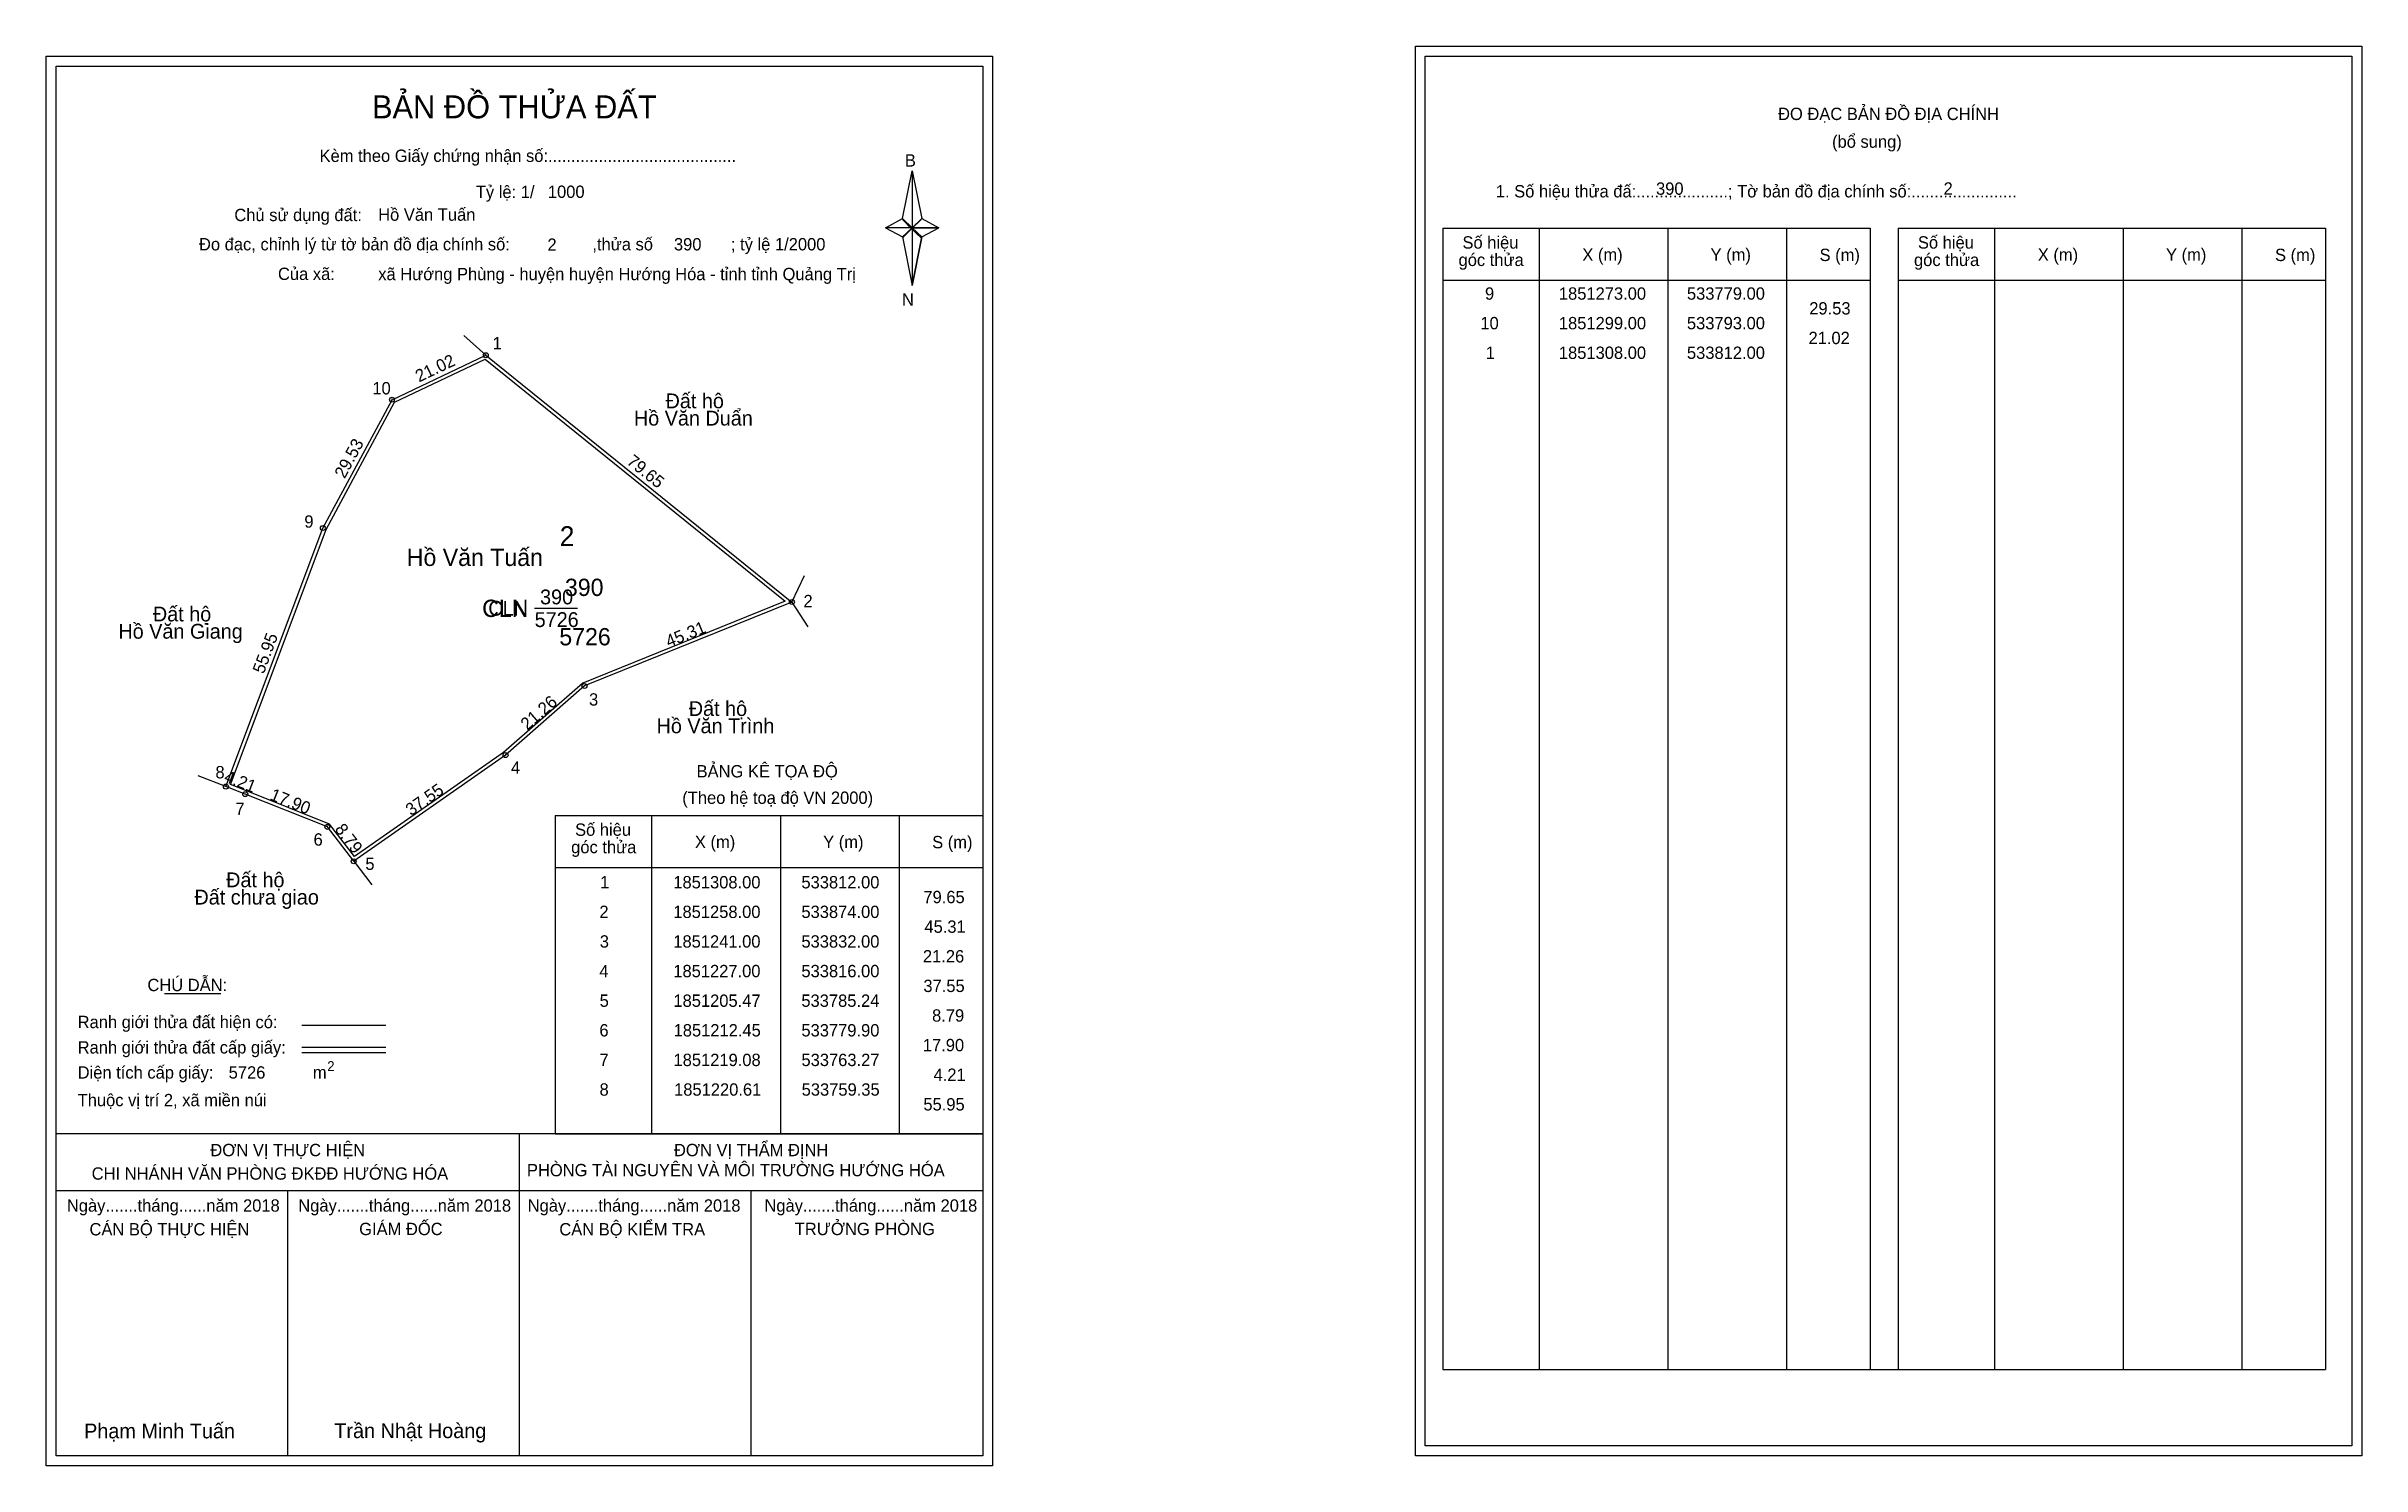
# Model space of a CAD drawing. Extents: x 533723 to 534192, y 1851083 to 1851371.
import ezdxf

# ---------------------------------------------------------------- set-up
doc = ezdxf.new("R2010")
doc.units = 0
for name, color, linetype in [('Level 1', 7, 'Continuous'), ('Level 10', 7, 'Continuous'), ('Level 11', 7, 'Continuous'), ('Level 13', 7, 'Continuous'), ('Level 2', 7, 'Continuous'), ('Level 27', 7, 'Continuous'), ('Level 3', 7, 'Continuous'), ('Level 36', 7, 'Continuous'), ('Level 4', 7, 'Continuous'), ('Level 49', 7, 'Continuous'), ('Level 5', 7, 'Continuous'), ('Level 53', 7, 'Continuous'), ('Level 55', 7, 'Continuous'), ('Level 6', 7, 'Continuous'), ('Level 63', 7, 'Continuous'), ('Level 7', 7, 'Continuous'), ('Level 9', 7, 'Continuous')]:
    doc.layers.add(name, color=color, linetype=linetype)

msp = doc.modelspace()

# ---------------------------------------------------------------- linework, layer by layer
at = {"layer": 'Level 1'}
for p, q in [((533724.97, 1851366.6), (533724.97, 1851366.6)), ((534002.29, 1851368.6), (534002.29, 1851368.6)), ((533896.39, 1851335.72), (533898.36, 1851345.36)), ((533898.36, 1851345.36), (533898.36, 1851333.83)), ((533898.36, 1851345.36), (533900.33, 1851335.72)), ((533892.95, 1851333.83), (533896.39, 1851335.72)), ((533896.39, 1851335.72), (533898.36, 1851333.83)), ((533898.21, 1851333.61), (533896.39, 1851335.5)), ((533898.36, 1851333.83), (533896.39, 1851331.99)), ((533898.21, 1851333.61), (533896.39, 1851331.77)), ((533896.39, 1851331.77), (533898.21, 1851333.61)), ((533900.18, 1851335.5), (533898.21, 1851333.61)), ((533898.21, 1851333.61), (533900.18, 1851335.5)), ((533900.18, 1851331.77), (533898.21, 1851333.61)), ((533900.33, 1851335.72), (533898.36, 1851333.83)), ((533898.36, 1851333.83), (533898.36, 1851322.13)), ((533898.36, 1851333.83), (533903.77, 1851333.83)), ((533898.36, 1851333.83), (533900.33, 1851331.99)), ((533900.33, 1851331.99), (533903.77, 1851333.83)), ((534005.83, 1851333.74), (534092.43, 1851333.74)), ((534025.42, 1851102.48), (534025.42, 1851333.74)), ((534051.49, 1851102.48), (534051.49, 1851333.74)), ((534075.46, 1851333.74), (534075.46, 1851102.48)), ((534092.43, 1851333.74), (534092.43, 1851102.48)), ((534098.08, 1851333.74), (534184.69, 1851333.74)), ((534117.67, 1851102.48), (534117.67, 1851333.74)), ((534143.75, 1851102.48), (534143.75, 1851333.74)), ((534167.72, 1851333.74), (534167.72, 1851102.48)), ((534184.69, 1851333.74), (534184.69, 1851102.48)), ((533896.39, 1851331.99), (533898.36, 1851322.13)), ((533900.33, 1851331.99), (533898.36, 1851322.13)), ((534005.83, 1851323.22), (534092.43, 1851323.22)), ((534098.08, 1851323.22), (534184.69, 1851323.22)), ((533826.07, 1851214.77), (533912.67, 1851214.77)), ((533845.66, 1851150.25), (533845.66, 1851214.77)), ((533871.73, 1851150.25), (533871.73, 1851214.77)), ((533895.7, 1851214.77), (533895.7, 1851150.25)), ((533826.07, 1851204.24), (533912.67, 1851204.24)), ((533746.89, 1851178.66), (533758.29, 1851178.66)), ((533774.75, 1851172.26), (533791.77, 1851172.26)), ((533774.75, 1851167.81), (533791.77, 1851167.81)), ((533774.75, 1851166.72), (533791.77, 1851166.72)), ((533831.8, 1851150.25), (533724.97, 1851150.25)), ((533912.67, 1851150.25), (533807.83, 1851150.25)), ((533818.82, 1851085.02), (533818.82, 1851150.25)), ((533826.07, 1851150.24), (533912.67, 1851150.24)), ((533912.67, 1851138.7), (533724.97, 1851138.7)), ((533771.89, 1851085.02), (533771.89, 1851138.7)), ((533865.74, 1851085.02), (533865.74, 1851138.7)), ((534005.83, 1851102.48), (534184.69, 1851102.48)), ((533912.67, 1851085.02), (533912.67, 1851085.02)), ((534189.99, 1851087.02), (534189.99, 1851087.02))]:
    msp.add_line(p, q, dxfattribs=at)
for points in [[(533896.39, 1851335.72), (533898.36, 1851345.36), (533898.36, 1851333.83)], [(533892.95, 1851333.83), (533896.39, 1851331.99), (533898.36, 1851333.83)], [(533898.36, 1851333.83), (533900.33, 1851335.72), (533903.77, 1851333.83)], [(533898.36, 1851333.83), (533898.36, 1851322.13), (533900.33, 1851331.99)]]:
    msp.add_lwpolyline(points, close=True, dxfattribs=at)
at = {"layer": 'Level 10'}
for p, q in [((533763.27, 1851219.08), (533759.35, 1851220.61)), ((533779.9, 1851212.45), (533763.27, 1851219.08))]:
    msp.add_line(p, q, dxfattribs=at)
for points in [[(533812, 1851308), (533874, 1851258), (533832, 1851241), (533816, 1851227), (533785.24, 1851205.47), (533779.9, 1851212.45), (533763.27, 1851219.08), (533759.35, 1851220.61), (533779, 1851273), (533793, 1851299)], [(533811.9, 1851307.18), (533872.63, 1851258.2), (533831.63, 1851241.6), (533815.57, 1851227.55), (533785.39, 1851206.43), (533780.34, 1851213.03), (533763.53, 1851219.73), (533760.25, 1851221.01), (533779.64, 1851272.71), (533793.51, 1851298.47)]]:
    msp.add_lwpolyline(points, close=True, dxfattribs=at)
at = {"layer": 'Level 11'}
for centre in [(533812, 1851308), (533812, 1851308), (533793, 1851299), (533779, 1851273), (533874, 1851258), (533832, 1851241), (533816, 1851227), (533759.35, 1851220.61), (533763.27, 1851219.08), (533779.9, 1851212.45), (533785.24, 1851205.47)]:
    msp.add_circle(centre, 0.5, dxfattribs=at)
at = {"layer": 'Level 27'}
for p, q in [((533812, 1851308), (533807.52, 1851311.99)), ((533874, 1851258), (533876.58, 1851263.41)), ((533874, 1851258), (533877.24, 1851252.95)), ((533759.35, 1851220.61), (533753.76, 1851222.8)), ((533785.24, 1851205.47), (533788.88, 1851200.7))]:
    msp.add_line(p, q, dxfattribs=at)
at = {"layer": 'Level 3'}
for p, q in [((534005.83, 1851333.74), (534005.83, 1851102.48)), ((534098.08, 1851333.74), (534098.08, 1851102.48)), ((533826.07, 1851214.77), (533826.07, 1851150.25))]:
    msp.add_line(p, q, dxfattribs=at)
at = {"layer": 'Level 63'}
for points in [[(534000.3, 1851370.6), (534192, 1851370.6), (534192, 1851085.02), (534000.3, 1851085.02)], [(533722.97, 1851368.6), (533914.67, 1851368.6), (533914.67, 1851083.02), (533722.97, 1851083.02)], [(533724.97, 1851366.6), (533912.67, 1851366.6), (533912.67, 1851085.02), (533724.97, 1851085.02)], [(534002.3, 1851368.6), (534190, 1851368.6), (534190, 1851087.02), (534002.3, 1851087.02)]]:
    msp.add_lwpolyline(points, close=True, dxfattribs=at)
at = {"layer": 'Level 9'}
msp.add_line((533821.89, 1851256.74), (533830.59, 1851256.74), dxfattribs=at)

# ---------------------------------------------------------------- texts
at = {"layer": 'Level 1'}
for s, height, p in [('BẢN ĐỒ THỬA ĐẤT', 4.6657, (533788.94, 1851356)), ('ĐO ĐẠC BẢN ĐỒ ĐỊA CHÍNH', 2.5, (534073.77, 1851355.66)), ('(bổ sung)', 2.5, (534084.71, 1851350.04)), ('Kèm theo Giấy chứng nhận số:.........................................', 2.5, (533778.32, 1851347.17)), ('B', 2.5, (533896.9, 1851346.23)), ('1. Số hiệu thửa đấ:....................; Tờ bản đồ địa chính số:.......................', 2.5, (534016.6, 1851339.98)), ('Chủ sử dụng đất:', 2.5, (533761.06, 1851335.18)), ('Số hiệu', 2.5, (534009.84, 1851329.61)), ('Số hiệu', 2.5, (534102.1, 1851329.61)), ('Đo đạc, chỉnh lý từ tờ bản đồ địa chính số:                  ,thửa số                 ; tỷ lệ 1/2000', 2.5, (533753.9, 1851329.25)), ('góc thửa', 2.5, (534009.05, 1851326.08)), ('X (m)', 2.5, (534034.12, 1851327.14)), ('Y (m)', 2.5, (534060.1, 1851327.14)), ('S (m)', 2.5, (534082.18, 1851327.09)), ('góc thửa', 2.5, (534101.31, 1851326.08)), ('X (m)', 2.5, (534126.38, 1851327.14)), ('Y (m)', 2.5, (534152.36, 1851327.14)), ('S (m)', 2.5, (534174.44, 1851327.09)), ('Của xã:', 2.5, (533769.9, 1851323.25)), ('N', 2.5, (533896.3, 1851318.06)), ('BẢNG KÊ TỌA ĐỘ', 2.5, (533854.7, 1851222.47)), ('(Theo hệ toạ độ VN 2000)', 2.5, (533851.8, 1851217.11)), ('Số hiệu', 2.5, (533830.08, 1851210.64)), ('X (m)', 2.5, (533854.36, 1851208.16)), ('Y (m)', 2.5, (533880.34, 1851208.16)), ('S (m)', 2.5, (533902.42, 1851208.11)), ('góc thửa', 2.5, (533829.29, 1851207.11)), ('CHÚ DẪN:', 2.5, (533743.45, 1851179.17)), ('Ranh giới thửa đất hiện có:', 2.5, (533729.32, 1851171.67)), ('Ranh giới thửa đất cấp giấy:', 2.5, (533729.32, 1851166.53)), ('Diện tích cấp giấy:', 2.5, (533729.32, 1851161.45)), ('m', 2.5, (533776.97, 1851161.47)), ('2', 2, (533779.87, 1851162.98)), ('Thuộc vị trí 2, xã miền núi', 2.5, (533729.32, 1851155.85)), ('ĐƠN VỊ THỰC HIỆN', 2.5, (533756.2, 1851145.73)), ('PHÒNG TÀI NGUYÊN VÀ MÔI TRƯỜNG HƯỚNG HÓA', 2.5, (533820.33, 1851141.66)), ('ĐƠN VỊ THẨM ĐỊNH', 2.5, (533850.11, 1851145.73)), ('CHI NHÁNH VĂN PHÒNG ĐKĐĐ HƯỚNG HÓA', 2.5, (533732.16, 1851140.97)), ('Ngày.......tháng......năm 2018', 2.5, (533727.14, 1851134.49)), ('Ngày.......tháng......năm 2018', 2.5, (533774.01, 1851134.49)), ('Ngày.......tháng......năm 2018', 2.5, (533820.48, 1851134.49)), ('Ngày.......tháng......năm 2018', 2.5, (533868.44, 1851134.49)), ('CÁN BỘ THỰC HIỆN', 2.5, (533731.72, 1851129.68)), ('GIÁM ĐỐC', 2.5, (533786.35, 1851129.74)), ('CÁN BỘ KIỂM TRA', 2.5, (533826.89, 1851129.68)), ('TRƯỞNG PHÒNG', 2.5, (533874.58, 1851129.74)), ('Phạm Minh Tuấn', 3, (533730.63, 1851088.56)), ('Trần Nhật Hoàng', 3, (533781.32, 1851088.61))]:
    msp.add_text(s, height=height, dxfattribs=at).set_placement(p)
at = {"layer": 'Level 11'}
msp.add_text('Tỷ lệ: 1/', height=2.5, dxfattribs=at).set_placement((533809.98, 1851339.86))
at = {"layer": 'Level 13'}
for s, p in [('CLN', (533812.5, 1851255.24)), ('390', (533822.99, 1851257.54)), ('5726', (533821.89, 1851252.94))]:
    msp.add_text(s, height=3, dxfattribs=at).set_placement(p)
at = {"layer": 'Level 2'}
msp.add_text('Hồ Văn Tuấn', height=3.5, dxfattribs=at).set_placement((533795.99, 1851265.31))
at = {"layer": 'Level 3'}
msp.add_text('CLN', height=3.5, dxfattribs=at).set_placement((533811.26, 1851254.98))
at = {"layer": 'Level 36'}
for s, p in [('Đất hộ', (533848.41, 1851297.26)), ('Hồ Văn Duẩn', (533842, 1851293.76)), ('Đất hộ', (533744.56, 1851254.08)), ('Hồ Văn Giang', (533737.57, 1851250.58)), ('Hồ Văn Trình', (533846.59, 1851231.42)), ('Đất hộ', (533853.11, 1851234.92)), ('Đất hộ', (533759.4, 1851200.22)), ('Đất chưa giao', (533752.97, 1851196.72))]:
    msp.add_text(s, height=3, dxfattribs=at).set_placement(p)
at = {"layer": 'Level 4'}
msp.add_text('390', height=3.5, dxfattribs=at).set_placement((533828.03, 1851259.23))
at = {"layer": 'Level 49'}
for s, rotation, p in [('21.02', 25.3462, (533798.47, 1851302.48)), ('29.53', 61.6992, (533783.4, 1851282.86)), ('79.65', 321.1155, (533840.36, 1851286.15)), ('45.31', 22.0362, (533849.06, 1851248.77)), ('55.95', 69.4404, (533767.01, 1851243.31)), ('21.26', 41.1859, (533820.4, 1851231.91)), ('4.21', 338.679, (533758.8, 1851221.68)), ('17.90', 338.264, (533768.08, 1851218.02)), ('37.55', 34.9895, (533796.86, 1851214.58)), ('8.79', 307.4175, (533781.29, 1851211.95))]:
    msp.add_text(s, height=2.5, rotation=rotation, dxfattribs=at).set_placement(p)
at = {"layer": 'Level 5'}
msp.add_text('5726', height=3.5, dxfattribs=at).set_placement((533826.89, 1851249.23))
at = {"layer": 'Level 53'}
for s, p in [('9', (534014.4, 1851319.26)), ('1851273.00', (534029.37, 1851319.26)), ('533779.00', (534055.31, 1851319.26)), ('29.53', (534080.09, 1851316.26)), ('10', (534013.47, 1851313.26)), ('1851299.00', (534029.37, 1851313.26)), ('533793.00', (534055.31, 1851313.26)), ('1', (534014.55, 1851307.26)), ('1851308.00', (534029.37, 1851307.26)), ('533812.00', (534055.31, 1851307.26)), ('21.02', (534079.94, 1851310.26)), ('1', (533835.16, 1851199.99)), ('1851308.00', (533849.98, 1851199.99)), ('533812.00', (533875.93, 1851199.99)), ('2', (533835.01, 1851193.99)), ('1851258.00', (533849.98, 1851193.99)), ('533874.00', (533875.93, 1851193.99)), ('79.65', (533900.64, 1851196.99)), ('45.31', (533900.85, 1851190.99)), ('3', (533835.09, 1851187.99)), ('1851241.00', (533849.98, 1851187.99)), ('533832.00', (533875.93, 1851187.99)), ('21.26', (533900.54, 1851184.99)), ('4', (533835, 1851181.99)), ('1851227.00', (533849.98, 1851181.99)), ('533816.00', (533875.93, 1851181.99)), ('5', (533835.06, 1851175.99)), ('1851205.47', (533850, 1851175.99)), ('533785.24', (533875.92, 1851175.99)), ('37.55', (533900.64, 1851178.99)), ('8.79', (533902.4, 1851172.99)), ('6', (533835.01, 1851169.99)), ('1851212.45', (533850.04, 1851169.99)), ('533779.90', (533875.93, 1851169.99)), ('17.90', (533900.53, 1851166.99)), ('7', (533835.02, 1851163.99)), ('1851219.08', (533850.02, 1851163.99)), ('533763.27', (533875.94, 1851163.99)), ('4.21', (533902.7, 1851160.99)), ('8', (533835.04, 1851157.99)), ('1851220.61', (533850.14, 1851157.99)), ('533759.35', (533875.98, 1851157.99)), ('55.95', (533900.64, 1851154.99))]:
    msp.add_text(s, height=2.5, dxfattribs=at).set_placement(p)
at = {"layer": 'Level 55'}
for s, height, p in [('382', 0.11, (533811.88, 1851307.89)), ('1', 0.4, (533811.89, 1851308)), ('0', 0.11, (533811.96, 1851307.89)), ('0', 0.11, (533811.96, 1851307.89)), ('10', 0.4, (533792.72, 1851299)), ('382', 0.11, (533792.88, 1851298.89)), ('9', 0.4, (533778.86, 1851273)), ('382', 0.11, (533778.88, 1851272.89)), ('2', 0.4, (533873.86, 1851258)), ('398', 0.11, (533873.88, 1851257.89)), ('398', 0.11, (533873.88, 1851257.89)), ('0', 0.11, (533873.96, 1851257.89)), ('0', 0.11, (533873.96, 1851257.89)), ('398', 0.11, (533831.88, 1851240.89)), ('398', 0.11, (533831.88, 1851240.89)), ('3', 0.4, (533831.88, 1851241)), ('4', 0.4, (533815.86, 1851227)), ('398', 0.11, (533815.88, 1851226.89)), ('398', 0.11, (533815.88, 1851226.89)), ('8', 0.4, (533759.22, 1851220.61)), ('382', 0.11, (533759.23, 1851220.5)), ('0', 0.11, (533759.31, 1851220.5)), ('7', 0.4, (533763.14, 1851219.08)), ('0', 0.11, (533763.23, 1851218.97)), ('6', 0.4, (533779.76, 1851212.45)), ('0', 0.11, (533779.86, 1851212.34)), ('5', 0.4, (533785.11, 1851205.47)), ('398', 0.11, (533785.12, 1851205.36)), ('398', 0.11, (533785.12, 1851205.36)), ('0', 0.11, (533785.2, 1851205.36))]:
    msp.add_text(s, height=height, dxfattribs=at).set_placement(p)
at = {"layer": 'Level 6'}
for s, p in [('1000', (533824.57, 1851339.88)), ('390', (534049.05, 1851340.52)), ('2', (534107.3, 1851340.54)), ('Hồ Văn Tuấn', (533790.19, 1851335.25)), ('2', (533824.49, 1851329.16)), ('390', (533850.11, 1851329.24)), ('xã Hướng Phùng - huyện huyện Hướng Hóa - tỉnh tỉnh Quảng Trị', (533790.21, 1851323.21)), ('5726', (533759.91, 1851161.45))]:
    msp.add_text(s, height=2.5, dxfattribs=at).set_placement(p)
at = {"layer": 'Level 7'}
msp.add_text('2', height=4, dxfattribs=at).set_placement((533826.98, 1851269.36))
at = {"layer": 'Level 9'}
for s, p in [('1', (533813.37, 1851309.19)), ('10', (533789.02, 1851300.07)), ('9', (533775.24, 1851273.07)), ('2', (533876.35, 1851256.95)), ('3', (533832.91, 1851237.02)), ('8', (533757.23, 1851222.28)), ('4', (533817.11, 1851223.23)), ('7', (533761.26, 1851214.85)), ('6', (533777.11, 1851208.65)), ('5', (533787.6, 1851203.73))]:
    msp.add_text(s, height=2.5, dxfattribs=at).set_placement(p)

doc.saveas('drawing.dxf')
